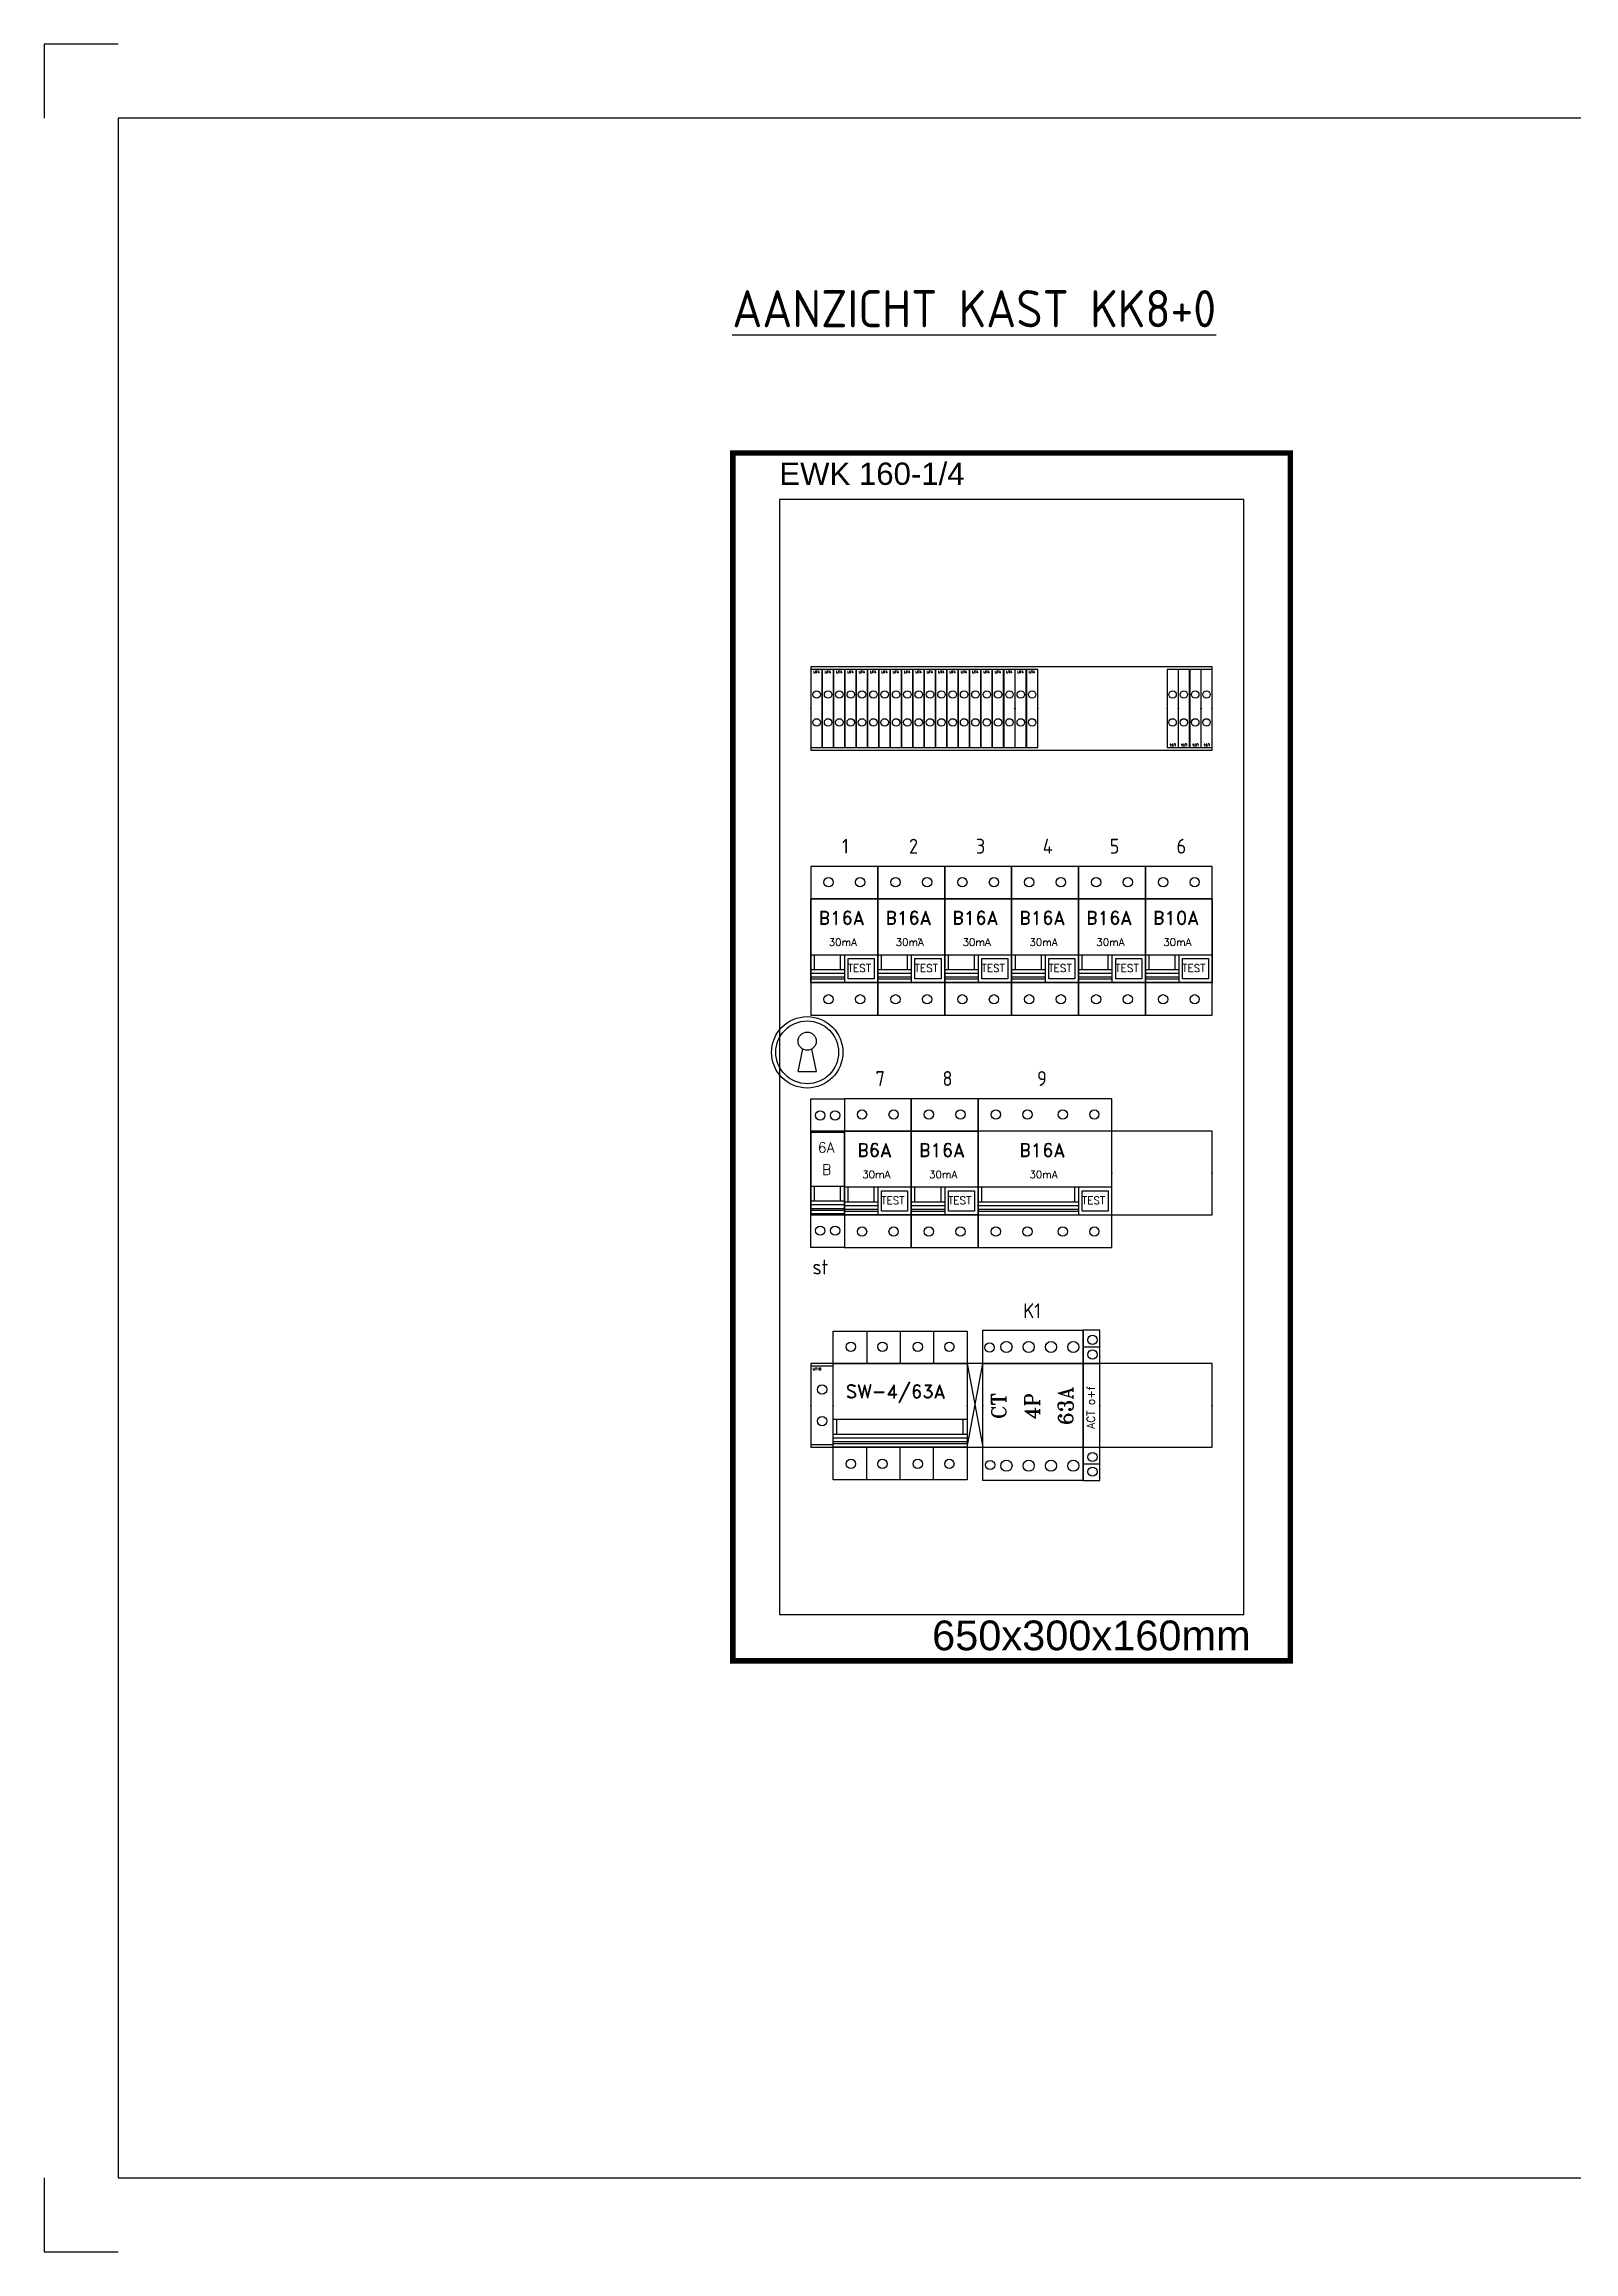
# Model space of a CAD drawing. Header units: millimetres. Extents: x 0 to 420, y 0 to 297.
# Drawn here: x 0 to 205.8, y 0 to 297 of the extents above; entities that cross this region are included whole.
import ezdxf
from ezdxf.enums import TextEntityAlignment as Align

# ---------------------------------------------------------------- set-up
doc = ezdxf.new("R2010")
doc.units = ezdxf.units.MM
doc.layers.get('0').update_dxf_attribs({"linetype": 'CONTINUOUS'})
for name, color, linetype in [('$CONTOUR', 7, 'CONTINUOUS'), ('$NODES', 50, 'CONTINUOUS'), ('$SYMBOLCODE', 6, 'CONTINUOUS'), ('000_ATTRIBUTES', 7, 'CONTINUOUS'), ('00ATT050', 4, 'CONTINUOUS'), ('00KAD018', 1, 'CONTINUOUS'), ('00KAD070', 5, 'CONTINUOUS'), ('280_DETAIL_COMPONENT', 7, 'CONTINUOUS'), ('980_REFERENCE_COMPONENT', 7, 'CONTINUOUS'), ('AANZICHT_VOOR_AFDEK', 3, 'CONTINUOUS'), ('BL$2----_KADER', 7, 'CONTINUOUS'), ('COMPONENT_OP_STROOK', 2, 'CONTINUOUS'), ('LOGO', 7, 'CONTINUOUS')]:
    doc.layers.add(name, color=color, linetype=linetype)
doc.styles.add('ATTRIBUTES', font='txt', dxfattribs={"height": 20})
doc.styles.add('DIMENSIONS', font='romant')
doc.styles.add('ROMANC', font='ROMANC.SHX', dxfattribs={"height": 10})
doc.styles.add('ROMAND', font='romand', dxfattribs={"height": 2})
doc.styles.add('ROMANS', font='romans', dxfattribs={"height": 2})
doc.styles.get("Standard").update_dxf_attribs({"font": 'ISOCP'})

# ---------------------------------------------------------------- blocks, each defined once
blk = doc.blocks.new('CHW_A3H')
at = {"layer": '00KAD018'}
for p, q in [((0, 297), (0, 287.02899)), ((9.97101, 297), (0, 297)), ((0, 9.97101), (0, 0)), ((0, 0), (9.97101, 0))]:
    blk.add_line(p, q, dxfattribs=at)
at = {"layer": '00KAD070'}
for p, q in [((9.94202, 287.02899), (9.94202, 9.97101)), ((410.02899, 287.02899), (9.94202, 287.02899)), ((9.94202, 9.97101), (410.02899, 9.97101))]:
    blk.add_line(p, q, dxfattribs=at)
blk = doc.blocks.new('3815277')
at = {"layer": '$CONTOUR'}
for p, q in [((18, 40), (18, 22.5)), ((36, 40), (36, 22.5)), ((54, 40), (54, 22.5)), ((0, -7.5), (72, -7.5)), ((2, -15.5), (2, -7.5)), ((70, -15.5), (70, -7.5)), ((0, -15.5), (72, -15.5)), ((0, -17.5), (72, -17.5)), ((0, -19.5), (72, -19.5)), ((0, -20.5), (72, -20.5)), ((18, -40), (18, -22.5)), ((36, -40), (36, -22.5)), ((54, -40), (54, -22.5))]:
    blk.add_line(p, q, dxfattribs=at)
for points in [[(0, -40), (0, 40), (72, 40), (72, -40)], [(0, -22.5), (0, 22.5), (72, 22.5), (72, -22.5)]]:
    blk.add_lwpolyline(points, close=True, dxfattribs=at)
for centre in [(9.5, 31.5), (26.5, 31.5), (45.5, 31.5), (62.5, 31.5), (9.5, -31.5), (26.5, -31.5), (45.5, -31.5), (62.5, -31.5)]:
    blk.add_circle(centre, 2.5, dxfattribs=at)
at = {"layer": '$NODES'}
for p in [(0, 0), (72, 0)]:
    blk.add_point(p, dxfattribs=at)
at = {"layer": '$SYMBOLCODE', "style": 'DIMENSIONS', "flags": 3}
blk.add_attdef('SYMKODE', (2.9, 39.8), '', height=3.26, rotation=60, dxfattribs=at)
at = {"layer": 'LOGO', "color": 50, "style": 'ROMAND'}
blk.add_text('SW-4/63A', height=7.18, dxfattribs=at).set_placement((6.7, 3.9))
blk = doc.blocks.new('8100747')
at = {"layer": '$CONTOUR', "color": 253}
blk.add_lwpolyline([(0, -21), (12, -21), (12, 21), (0, 21)], close=True, dxfattribs=at)
for centre in [(6, 8.5), (6, -8.5)]:
    blk.add_circle(centre, 2.5, dxfattribs=at)
at = {"layer": '$NODES', "color": 50}
for p in [(0, 0), (12, 0)]:
    blk.add_point(p, dxfattribs=at)
at = {"layer": '$CONTOUR', "color": 155, "linetype": 'Continuous', "style": 'ROMANS'}
blk.add_text('UT16', height=1.34, dxfattribs=at).set_placement((3.3, 19.6), align=Align.MIDDLE)
at = {"layer": '$SYMBOLCODE', "color": 6, "style": 'ROMANC', "flags": 3}
blk.add_attdef('SYMKODE', text='', height=3.53, rotation=60, dxfattribs=at).set_placement((4.8, 21), align=Align.BOTTOM_LEFT)
blk = doc.blocks.new('15973')
for centre in [(12.7, 31.4), (24.7, 31.4), (36.7, 31.4), (48.7, 31.4), (12.7, -32.5), (24.7, -32.5), (36.7, -32.5), (48.7, -32.5)]:
    blk.add_circle(centre, 3)
at = {"color": 1}
for p in [(0, 0), (54, 0)]:
    blk.add_point(p, dxfattribs=at)
at = {"layer": 'AANZICHT_VOOR_AFDEK'}
for p, q in [((0, -22.5), (0, 22.5)), ((0, 22.5), (18, 22.5)), ((18, 22.5), (36, 22.5)), ((36, 22.5), (54, 22.5)), ((54, 22.5), (54, -22.5)), ((0, -22.5), (18, -22.5)), ((18, -22.5), (36, -22.5)), ((36, -22.5), (54, -22.5))]:
    blk.add_line(p, q, dxfattribs=at)
at = {"layer": 'COMPONENT_OP_STROOK'}
for p, q in [((0, -40.5), (0, 40.5)), ((0, 40.5), (18, 40.5)), ((18, 40.5), (36, 40.5)), ((36, 40.5), (54, 40.5)), ((54, -40.5), (54, 40.5)), ((0, 22.5), (18, 22.5)), ((18, 22.5), (36, 22.5)), ((36, 22.5), (54, 22.5)), ((0, -22.5), (18, -22.5)), ((18, -22.5), (36, -22.5)), ((36, -22.5), (54, -22.5)), ((18, -40.5), (0, -40.5)), ((36, -40.5), (18, -40.5)), ((54, -40.5), (36, -40.5))]:
    blk.add_line(p, q, dxfattribs=at)
for centre in [(3.6, 31.1), (3.9, -32.1)]:
    blk.add_circle(centre, 2.5, dxfattribs=at)
at = {"style": 'DIMENSIONS'}
for s, p in [('CT', (8.6, -0.3)), ('4P', (26.6, -0.3)), ('63A', (44.6, -0.3))]:
    blk.add_text(s, height=8, rotation=90, dxfattribs=at).set_placement(p, align=Align.MIDDLE)
at = {"color": 6, "style": 'ROMANC', "flags": 3}
blk.add_attdef('SYMKODE', (0, 40.5), '', height=10, rotation=20, dxfattribs=at)
blk = doc.blocks.new('3316515')
at = {"layer": '$CONTOUR'}
for p, q in [((0, -7.5), (36, -7.5)), ((2, -15.5), (2, -7.5)), ((16, -15.5), (16, -7.5)), ((18, -7.5), (18, -22.5)), ((0, -15.5), (18, -15.5)), ((0, -17.5), (18, -17.5)), ((0, -19.5), (18, -19.5)), ((0, -20.5), (18, -20.5))]:
    blk.add_line(p, q, dxfattribs=at)
for points in [[(0, -40), (36, -40), (36, 40), (0, 40)], [(0, -22.5), (0, 22.5), (36, 22.5), (36, -22.5)]]:
    blk.add_lwpolyline(points, close=True, dxfattribs=at)
at = {"layer": '$CONTOUR', "color": 2}
blk.add_lwpolyline([(20, -20.5), (20, -9.5), (34, -9.5), (34, -20.5)], close=True, dxfattribs=at)
at = {"layer": '$CONTOUR'}
for centre in [(9.5, 31.5), (26.5, 31.5), (9.5, -31.5), (26.5, -31.5)]:
    blk.add_circle(centre, 2.5, dxfattribs=at)
at = {"layer": '$NODES'}
for p in [(0, 0), (36, 0)]:
    blk.add_point(p, dxfattribs=at)
at = {"layer": '$SYMBOLCODE', "color": 160, "style": 'ROMAND'}
blk.add_text('TEST', height=4.13, dxfattribs=at).set_placement((19.8, -16.8))
at = {"layer": '$SYMBOLCODE', "style": 'DIMENSIONS', "flags": 3}
blk.add_attdef('SYMKODE', (2.9, 39.8), '', height=3.26, rotation=60, dxfattribs=at)
at = {"layer": 'LOGO', "color": 50, "style": 'ROMAND'}
for s, height, p in [('B16A', 7.18, (4.1, 8.8)), ('30mA', 4.02, (9.6, -2.8))]:
    blk.add_text(s, height=height, dxfattribs=at).set_placement(p)
blk = doc.blocks.new('3316513')
at = {"layer": '$CONTOUR'}
for p, q in [((0, -7.5), (36, -7.5)), ((2, -15.5), (2, -7.5)), ((16, -15.5), (16, -7.5)), ((18, -7.5), (18, -22.5)), ((0, -15.5), (18, -15.5)), ((0, -17.5), (18, -17.5)), ((0, -19.5), (18, -19.5)), ((0, -20.5), (18, -20.5))]:
    blk.add_line(p, q, dxfattribs=at)
for points in [[(0, -40), (36, -40), (36, 40), (0, 40)], [(0, -22.5), (0, 22.5), (36, 22.5), (36, -22.5)]]:
    blk.add_lwpolyline(points, close=True, dxfattribs=at)
at = {"layer": '$CONTOUR', "color": 2}
blk.add_lwpolyline([(20, -20.5), (20, -9.5), (34, -9.5), (34, -20.5)], close=True, dxfattribs=at)
at = {"layer": '$CONTOUR'}
for centre in [(9.5, 31.5), (26.5, 31.5), (9.5, -31.5), (26.5, -31.5)]:
    blk.add_circle(centre, 2.5, dxfattribs=at)
at = {"layer": '$NODES'}
for p in [(0, 0), (36, 0)]:
    blk.add_point(p, dxfattribs=at)
at = {"layer": '$SYMBOLCODE', "color": 160, "style": 'ROMAND'}
blk.add_text('TEST', height=4.13, dxfattribs=at).set_placement((19.8, -16.8))
at = {"layer": '$SYMBOLCODE', "style": 'DIMENSIONS', "flags": 3}
blk.add_attdef('SYMKODE', (2.9, 39.8), '', height=3.26, rotation=60, dxfattribs=at)
at = {"layer": 'LOGO', "color": 50, "style": 'ROMAND'}
for s, height, p in [('B10A', 7.18, (4.1, 8.8)), ('30mA', 4.02, (9.6, -2.8))]:
    blk.add_text(s, height=height, dxfattribs=at).set_placement(p)
blk = doc.blocks.new('3316512')
at = {"layer": '$CONTOUR'}
for p, q in [((0, -7.5), (36, -7.5)), ((2, -15.5), (2, -7.5)), ((16, -15.5), (16, -7.5)), ((18, -7.5), (18, -22.5)), ((0, -15.5), (18, -15.5)), ((0, -17.5), (18, -17.5)), ((0, -19.5), (18, -19.5)), ((0, -20.5), (18, -20.5))]:
    blk.add_line(p, q, dxfattribs=at)
for points in [[(0, -40), (36, -40), (36, 40), (0, 40)], [(0, -22.5), (0, 22.5), (36, 22.5), (36, -22.5)]]:
    blk.add_lwpolyline(points, close=True, dxfattribs=at)
at = {"layer": '$CONTOUR', "color": 2}
blk.add_lwpolyline([(20, -20.5), (20, -9.5), (34, -9.5), (34, -20.5)], close=True, dxfattribs=at)
at = {"layer": '$CONTOUR'}
for centre in [(9.5, 31.5), (26.5, 31.5), (9.5, -31.5), (26.5, -31.5)]:
    blk.add_circle(centre, 2.5, dxfattribs=at)
at = {"layer": '$NODES'}
for p in [(0, 0), (36, 0)]:
    blk.add_point(p, dxfattribs=at)
at = {"layer": '$SYMBOLCODE', "color": 160, "style": 'ROMAND'}
blk.add_text('TEST', height=4.13, dxfattribs=at).set_placement((19.8, -16.8))
at = {"layer": '$SYMBOLCODE', "style": 'DIMENSIONS', "flags": 3}
blk.add_attdef('SYMKODE', (2.9, 39.8), '', height=3.26, rotation=60, dxfattribs=at)
at = {"layer": 'LOGO', "color": 50, "style": 'ROMAND'}
for s, height, p in [('B6A', 7.18, (6.9, 8.8)), ('30mA', 4.02, (9.6, -2.8))]:
    blk.add_text(s, height=height, dxfattribs=at).set_placement(p)
blk = doc.blocks.new('3817981')
at = {"layer": '$CONTOUR'}
for p, q in [((0, -7.5), (36, -7.5)), ((2, -15.5), (2, -7.5)), ((36, -7.5), (72, -7.5)), ((52, -15.5), (52, -7.5)), ((54, -7.5), (54, -22.5)), ((0, -15.5), (54, -15.5)), ((0, -17.5), (54, -17.5)), ((0, -19.5), (54, -19.5)), ((0, -20.5), (54, -20.5))]:
    blk.add_line(p, q, dxfattribs=at)
for points in [[(0, -40), (72, -40), (72, 40), (0, 40)], [(0, -22.5), (72, -22.5), (72, 22.5), (0, 22.5)]]:
    blk.add_lwpolyline(points, close=True, dxfattribs=at)
at = {"layer": '$CONTOUR', "color": 2}
blk.add_lwpolyline([(56, -20.5), (56, -9.5), (70, -9.5), (70, -20.5)], close=True, dxfattribs=at)
at = {"layer": '$CONTOUR'}
for centre in [(9.5, 31.5), (26.5, 31.5), (45.5, 31.5), (62.5, 31.5), (9.5, -31.5), (26.5, -31.5), (45.5, -31.5), (62.5, -31.5)]:
    blk.add_circle(centre, 2.5, dxfattribs=at)
at = {"layer": '$NODES'}
for p in [(0, 0), (72, 0)]:
    blk.add_point(p, dxfattribs=at)
at = {"layer": '$CONTOUR', "color": 160, "style": 'ROMAND'}
blk.add_text('TEST', height=4.13, dxfattribs=at).set_placement((55.8, -16.8))
at = {"layer": '$SYMBOLCODE', "style": 'DIMENSIONS', "flags": 3}
blk.add_attdef('SYMKODE', (2.9, 39.8), '', height=3.26, rotation=60, dxfattribs=at)
at = {"layer": 'LOGO', "color": 50, "style": 'ROMAND'}
for s, height, p in [('B16A', 7.18, (22.1, 8.8)), ('30mA', 4.02, (27.6, -2.8))]:
    blk.add_text(s, height=height, dxfattribs=at).set_placement(p)
blk = doc.blocks.new('7815914')
at = {"layer": '$CONTOUR', "color": 252}
for p, q in [((0, 31.5), (9, 31.5)), ((0, -31.5), (9, -31.5))]:
    blk.add_line(p, q, dxfattribs=at)
at = {"layer": '$CONTOUR', "color": 7}
for p, q in [((0, 22.5), (9, 22.5)), ((0, -22.5), (9, -22.5))]:
    blk.add_line(p, q, dxfattribs=at)
blk.add_lwpolyline([(0, -40.5), (9, -40.5), (9, 40.5), (0, 40.5)], close=True, dxfattribs=at)
at = {"layer": '$CONTOUR', "color": 2}
for centre in [(5, 35.2), (5, 27.3), (5, -27.8), (5, -35.7)]:
    blk.add_circle(centre, 2.5, dxfattribs=at)
at = {"layer": '$NODES'}
for p in [(0, 0), (9, 0)]:
    blk.add_point(p, dxfattribs=at)
at = {"layer": '$SYMBOLCODE', "style": 'DIMENSIONS', "flags": 3}
blk.add_attdef('SYMKODE', (2.9, 39.8), '', height=3.26, rotation=60, dxfattribs=at)
at = {"layer": 'LOGO', "color": 30, "style": 'ROMAND'}
blk.add_text('ACT o+f', height=4.17, rotation=90, dxfattribs=at).set_placement((6.2, -12.6))
blk = doc.blocks.new('3817013')
at = {"layer": '$CONTOUR'}
for p, q in [((0, -7), (18, -7)), ((2, -15), (2, -7)), ((16, -15), (16, -7)), ((0, -15), (18, -15)), ((0, -17), (18, -17)), ((0, -19), (18, -19)), ((0, -20), (18, -20))]:
    blk.add_line(p, q, dxfattribs=at)
for points in [[(0, -40), (0, 40), (18, 40), (18, -40)], [(0, -22), (0, 22), (18, 22), (18, -22)]]:
    blk.add_lwpolyline(points, close=True, dxfattribs=at)
for centre in [(5, 31), (13, 31), (5, -31), (13, -31)]:
    blk.add_circle(centre, 2.5, dxfattribs=at)
at = {"layer": '$NODES'}
for p in [(0, 0), (18, 0)]:
    blk.add_point(p, dxfattribs=at)
at = {"layer": '$SYMBOLCODE', "style": 'DIMENSIONS', "flags": 3}
blk.add_attdef('SYMKODE', (2.9, 40.3), '', height=3.26, rotation=60, dxfattribs=at)
at = {"layer": 'LOGO', "color": 50, "style": 'ROMAND'}
for s, p in [('6A', (3.7, 11)), ('B', (6, -0.9))]:
    blk.add_text(s, height=5.52, dxfattribs=at).set_placement(p)
blk = doc.blocks.new('8100744')
at = {"layer": '$CONTOUR', "color": 253}
blk.add_lwpolyline([(0, -21), (6.1, -21), (6.1, 21), (0, 21)], close=True, dxfattribs=at)
for centre in [(3.1, 7.5), (3.1, -7.5)]:
    blk.add_circle(centre, 2, dxfattribs=at)
at = {"layer": '$NODES', "color": 50}
for p in [(0, 0), (6.1, 0)]:
    blk.add_point(p, dxfattribs=at)
at = {"layer": '$CONTOUR', "color": 155, "linetype": 'Continuous', "style": 'ROMANS'}
blk.add_text('UT4', height=1.34, dxfattribs=at).set_placement((3, 19.6), align=Align.MIDDLE)
at = {"layer": '$SYMBOLCODE', "color": 6, "style": 'ROMANC', "flags": 3}
blk.add_attdef('SYMKODE', text='', height=3.53, rotation=60, dxfattribs=at).set_placement((4.8, 21), align=Align.BOTTOM_LEFT)
blk = doc.blocks.new('27062')
at = {"layer": '280_DETAIL_COMPONENT', "color": 4}
for p, q in [((0, -22.5), (8.5, 22.5)), ((0, 22.5), (8.5, -22.5))]:
    blk.add_line(p, q, dxfattribs=at)
blk.add_lwpolyline([(0, -22.5), (8.5, -22.5), (8.5, 22.5), (0, 22.5)], close=True, dxfattribs=at)
at = {"layer": '980_REFERENCE_COMPONENT', "color": 6}
for p in [(0, 0), (8.5, 0)]:
    blk.add_point(p, dxfattribs=at)
at = {"layer": '000_ATTRIBUTES', "color": 7, "style": 'ATTRIBUTES', "flags": 3}
blk.add_attdef('SYMKODE', (0, 0), '', height=20, dxfattribs=at)
blk = doc.blocks.new('2350727')
at = {"layer": '$CONTOUR', "color": 140}
for p, q in [((-64.9, -71.3), (-62.3, -59.3)), ((-55, -71.3), (-57.6, -59.3)), ((-64.9, -71.3), (-55, -71.3))]:
    blk.add_line(p, q, dxfattribs=at)
for centre, radius in [((-60, -61), 19.2), ((-60, -61), 16.9), ((-60, -55), 4.9)]:
    blk.add_circle(centre, radius, dxfattribs=at)
at = {"layer": '$NODES'}
blk.add_point((0, 0), dxfattribs=at)
at = {"layer": '$SYMBOLCODE', "style": 'DIMENSIONS', "flags": 3}
blk.add_attdef('SYMKODE', (-59.5, -57.6), '', height=10, dxfattribs=at)

msp = doc.modelspace()

# ---------------------------------------------------------------- linework, layer by layer
at = {"layer": '$CONTOUR', "const_width": 0.75}
msp.add_lwpolyline([(92.66, 79.5), (167.66, 79.5), (167.66, 242), (92.66, 242)], close=True, dxfattribs=at)
at = {"layer": '$CONTOUR'}
for points in [[(98.91, 85.75), (161.41, 85.75), (161.41, 235.75), (98.91, 235.75)], [(103.16, 202), (157.16, 202), (157.16, 213.25), (103.16, 213.25)], [(103.16, 170.75), (157.16, 170.75), (157.16, 182), (103.16, 182)], [(103.16, 139.5), (157.16, 139.5), (157.16, 150.75), (103.16, 150.75)], [(103.16, 108.25), (157.16, 108.25), (157.16, 119.5), (103.16, 119.5)]]:
    msp.add_lwpolyline(points, close=True, dxfattribs=at)
at = {"layer": '$NODES', "color": 50}
for p in [(92.66, 242), (167.66, 242), (92.66, 79.5), (167.66, 79.5)]:
    msp.add_point(p, dxfattribs=at)
at = {"layer": '$NODES'}
for p in [(103.16, 207.63), (157.16, 207.63), (103.16, 176.38), (157.16, 176.38), (103.16, 145.13), (157.16, 145.13), (103.16, 113.88), (157.16, 113.88)]:
    msp.add_point(p, dxfattribs=at)

# ---------------------------------------------------------------- block references
at = {"xscale": 0.25, "yscale": 0.25, "zscale": 0.25}
for name, p in [('8100744', (103.16, 207.63)), ('8100744', (104.69, 207.63)), ('8100744', (106.21, 207.63)), ('8100744', (107.74, 207.63)), ('8100744', (109.26, 207.63)), ('8100744', (110.79, 207.63)), ('8100744', (112.31, 207.63)), ('8100744', (113.84, 207.63)), ('8100744', (115.36, 207.63)), ('8100744', (116.89, 207.63)), ('8100744', (118.41, 207.63)), ('8100744', (119.94, 207.63)), ('8100744', (121.46, 207.63)), ('8100744', (122.99, 207.63)), ('8100744', (124.51, 207.63)), ('8100744', (126.04, 207.63)), ('8100744', (127.56, 207.63)), ('8100744', (129.09, 207.63)), ('8100744', (130.61, 207.63)), ('8100744', (132.14, 207.63)), ('3316515', (103.16, 176.38)), ('3316515', (112.16, 176.38)), ('3316515', (121.16, 176.38)), ('3316515', (130.16, 176.38)), ('3316515', (139.16, 176.38)), ('3316513', (148.16, 176.38)), ('2350727', (117.66, 176.62)), ('3817013', (103.16, 145.13)), ('3316512', (107.66, 145.13)), ('3316515', (116.66, 145.13)), ('3817981', (125.66, 145.13)), ('3815277', (106.16, 113.88)), ('15973', (126.29, 113.88)), ('7815914', (139.79, 113.88)), ('8100747', (103.16, 113.88)), ('27062', (124.16, 113.88))]:
    msp.add_blockref(name, p, dxfattribs=at)
at = {"xscale": 0.25, "yscale": 0.25, "zscale": 0.25, "rotation": 180}
for p in [(152.59, 207.63), (154.11, 207.63), (155.64, 207.63), (157.16, 207.63)]:
    msp.add_blockref('8100744', p, dxfattribs=at)
at = {"layer": 'BL$2----_KADER'}
msp.add_blockref('CHW_A3H', (0, 0), dxfattribs=at)

# ---------------------------------------------------------------- texts
for s, p in [('1', (107.35, 188.1)), ('2', (116.35, 188.1)), ('3', (125.35, 188.1)), ('4', (134.35, 188.1)), ('5', (143.35, 188.1)), ('6', (152.35, 188.1)), ('7', (111.85, 156.85)), ('8', (120.85, 156.85)), ('9', (133.58, 156.85)), ('st', (103.37, 131.49)), ('K1', (131.72, 125.6))]:
    msp.add_text(s, height=2).set_placement(p)
at = {"layer": '00ATT050', "insert": (92.58, 263.91), "char_height": 5, "attachment_point": 1}
msp.add_mtext_dynamic_manual_height_columns('{\\LAANZICHT KAST KK8+0}', width=75.9108, gutter_width=1, heights=[0], dxfattribs=at)
at = {"layer": 'LOGO', "color": 140, "width": 47.25, "attachment_point": 1, "style": 'ROMAND'}
for s, insert, char_height in [('\\fArial|b0|i0|c0|p34;EWK 160-1/4', (98.91, 240.71), 3), ('\\fArial|b0|i0|c0|p34;650x300x160mm', (119.46, 84.93), 4)]:
    msp.add_mtext(s, dxfattribs=dict(at, insert=insert, char_height=char_height))

doc.saveas('drawing.dxf')
